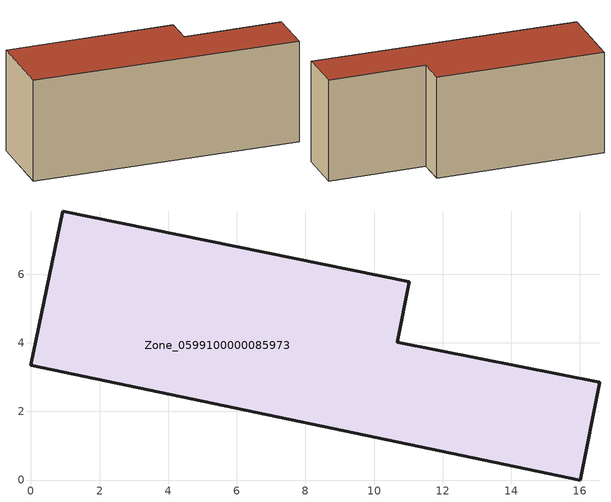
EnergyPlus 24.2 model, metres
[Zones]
Zone_0599100000085973
 floor ground (C_G): 0.92,7.84 11.02,5.78 10.67,4.01 16.57,2.84 16.01,0 0,3.34 z0
 wall outside (C_F): 11.02,5.78 0.92,7.84 0,3.34 16.01,0 16.57,2.84 10.67,4.01 11.02,5.78 z0:6.38
 roof outside (C_R): 16.01,0 16.57,2.84 10.67,4.01 11.02,5.78 0.92,7.84 0,3.34 z6.38
[BUILDING]
Pand.0599100000085973: North Axis=0; Terrain=City; Loads Convergence Tolerance Value=0.04; Temperature Convergence Tolerance Value=0.4; Solar Distribution=FullExterior; Maximum Number of Warmup Days=25; Minimum Number of Warmup Days=1
[Site:Location]
Rotterdam.The.Hague.AP_ZH_NLD Design_Conditions: Latitude=51.96; Longitude=4.45; Time Zone=1; Elevation=-4.5
[SITE:GROUNDTEMPERATURE:BUILDINGSURFACE]
18, 18, 18, 18, 18, 18, 18, 18, 18, 18, 18, 18
[MATERIAL] Thermal Absorptance=0.9; Solar Absorptance=0.7; Visible Absorptance=0.7
Name | Roughness | Thickness | Conductivity | Density | Specific Heat
G.TI.1946 | MediumSmooth | 0.15 | 1 | 540 | 1210
F.TI.1946 | Rough | 0.3 | 0.857143 | 1920 | 840
R.TI.1946 | MediumRough | 0.2 | 0.1 | 1500 | 1000
[CONSTRUCTION]
C_G: G.TI.1946
C_F: F.TI.1946
C_R: R.TI.1946
[ZONE]
Zone_0599100000085973: Type=1; Multiplier=1; Ceiling Height=Autocalculate; Volume=Autocalculate; Floor Area=autocalculate; Part of Total Floor Area=Yes
[ZONEINFILTRATION:DESIGNFLOWRATE]
Infil_Zone_0599100000085973: Zone or ZoneList or Space or SpaceList=Zone_0599100000085973; Schedule=AlwaysOn; Design Flow Rate Calculation Method=Flow/Area; Flow Rate per Floor Area=0.003; Constant Term Coefficient=1; Temperature Term Coefficient=0; Velocity Term Coefficient=0; Velocity Squared Term Coefficient=0
[HVACTEMPLATE:ZONE:IDEALLOADSAIRSYSTEM]
Zone_0599100000085973: Maximum Heating Supply Air Temperature=50; Minimum Cooling Supply Air Temperature=13; Maximum Heating Supply Air Humidity Ratio=0.0156; Minimum Cooling Supply Air Humidity Ratio=0.0077; Heating Limit=NoLimit; Cooling Limit=NoLimit; Dehumidification Control Type=ConstantSensibleHeatRatio; Cooling Sensible Heat Ratio=0.7; Dehumidification Setpoint=60; Humidification Control Type=None; Humidification Setpoint=30; Outdoor Air Method=None; Outdoor Air Flow Rate per Person=0.00944; Outdoor Air Flow Rate per Zone Floor Area=0; Outdoor Air Flow Rate per Zone=0; Demand Controlled Ventilation Type=None; Outdoor Air Economizer Type=NoEconomizer; Heat Recovery Type=None; Sensible Heat Recovery Effectiveness=0.7; Latent Heat Recovery Effectiveness=0.65
[ZONECONTROL:THERMOSTAT]
ThermostatControl_Zone_0599100000085973: Zone or ZoneList=Zone_0599100000085973; Control Type Schedule=DualSetpointControlType; Control 1=Thermostat_Zone_0599100000085973; Temperature Difference Between Cutout And Setpoint=0
[THERMOSTATSETPOINT:DUALSETPOINT]
Thermostat_Zone_0599100000085973: Heating Setpoint Temperature Schedule=HeatingSetpoint_Zone_0599100000085973; Cooling Setpoint Temperature Schedule=CoolingSetpoint_Zone_0599100000085973
[SCHEDULE:COMPACT]
HeatingSetpoint_Zone_0599100000085973: Through: 12/31, For: AllDays, Until: 24:00, 21
CoolingSetpoint_Zone_0599100000085973: Through: 12/31, For: AllDays, Until: 24:00, 24
DualSetpointControlType: Through: 12/31, For: AllDays, Until: 24:00, 4
AlwaysOn: Through: 12/31, For: AllDays, Until: 24:00, 1
